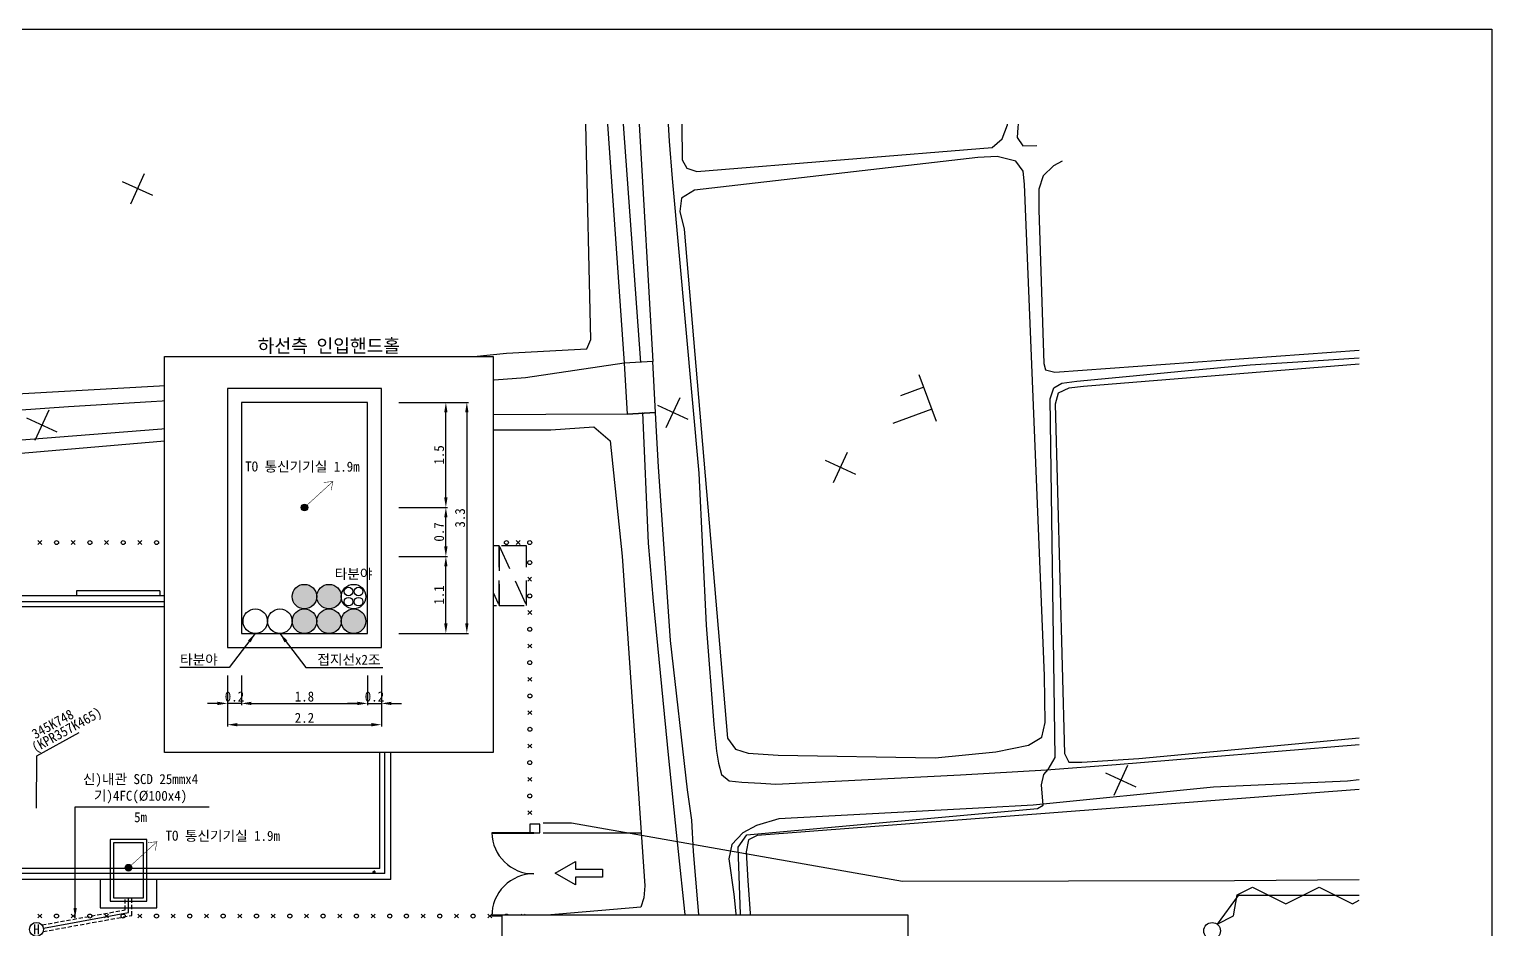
# Model space of a CAD drawing. Extents: x -179 to 159, y -6 to 158.
# Drawn here: x 71.4 to 159.2, y 49.2 to 103.2 of the extents above; entities that cross this region are included whole.
import ezdxf
from ezdxf.enums import TextEntityAlignment as Align

# ---------------------------------------------------------------- set-up
doc = ezdxf.new("R2010")
doc.units = 0
doc.header["$MEASUREMENT"] = 0
doc.linetypes.add('HID', pattern=[2.3, 1.5, -0.8])
doc.linetypes.add('HIDDEN', pattern=[0.375, 0.25, -0.125])
doc.layers.get('0').update_dxf_attribs({"linetype": 'CONTINUOUS'})
doc.layers.get('Defpoints').update_dxf_attribs({"linetype": 'CONTINUOUS'})
for name, color, linetype in [('TT-LINE', 7, 'CONTINUOUS'), ('TT-MANH', 4, 'CONTINUOUS'), ('TX-LINE', 2, 'CONTINUOUS'), ('TZ-BASE', 253, 'CONTINUOUS'), ('TZ-DIMS', 1, 'CONTINUOUS'), ('TZ-LEAL', 1, 'CONTINUOUS'), ('TZ-LEAT', 3, 'CONTINUOUS'), ('TZ-LINE', 7, 'CONTINUOUS'), ('TZ-TEX2', 3, 'CONTINUOUS'), ('TZ-TEXT', 6, 'CONTINUOUS')]:
    doc.layers.add(name, color=color, linetype=linetype)
doc.layers.add('TX-PAPR', color=2, linetype='CONTINUOUS', plot=False)
doc.styles.add('GR', font='GulimChe.ttf')
doc.styles.get("Standard").update_dxf_attribs({"font": 'GulimChe.ttf'})
doc.linetypes.add('ZIGZAG', pattern='A,0.00254,-5.08,[131,ltypeshp.shx,S=5.08,R=0,X=-5.08,Y=0],-10.16,[131,ltypeshp.shx,S=5.08,R=180,X=5.08,Y=0],-5.08', length=20.32254)
doc.dimstyles.new('D200', dxfattribs={"dimscale": 0.2, "dimtxt": 3, "dimasz": 3, "dimexe": 0.5, "dimexo": 0.5, "dimgap": 0.5, "dimtad": 1, "dimdec": 0, "dimzin": 1, "dimdsep": 46, "dimlunit": 6, "dimtxsty": 'Standard', "dimcen": 1, "dimclrd": 1, "dimclre": 1, "dimclrt": 3, "dimadec": 0, "dimazin": 0, "dimtfac": 1, "dimtdec": 0, "dimtix": 1, "dimtmove": 2, "dimatfit": 3, "dimfxl": 0, "dimtvp": 2, "dimlwd": -1, "dimlwe": -1, "dimarcsym": 0})

# ---------------------------------------------------------------- blocks, each defined once
blk = doc.blocks.new('7217')
at = {"layer": 'TZ-BASE'}
for points in [[(-0.707, 0.707), (0.707, -0.707)], [(-0.707, -0.707), (0.707, 0.707)]]:
    blk.add_lwpolyline(points, dxfattribs=at)
blk = doc.blocks.new('5211')
at = {"layer": 'TZ-BASE'}
for points in [[(-0.695, -0.847), (-0.695, 1.653)], [(0.705, -0.847), (0.705, 0.653)], [(-1.495, -0.847), (1.505, -0.847)]]:
    blk.add_lwpolyline(points, dxfattribs=at)
blk = doc.blocks.new('arrow15')
at = {"color": 0}
blk.add_lwpolyline([(1, 0), (0.568, -0.244), (0.568, -0.084), (0, -0.084), (0, 0.084), (0.568, 0.084), (0.568, 0.244)], close=True, dxfattribs=at)
blk = doc.blocks.new('*D13')
at = {"layer": 'Defpoints', "color": 0}
for p in [(83.332, 64.539), (84.172, 64.539), (83.332, 62.764)]:
    blk.add_point(p, dxfattribs=at)
at = {"layer": 'TZ-LINE', "color": 1}
for p, q in [((83.332, 64.439), (83.332, 62.664)), ((84.172, 64.439), (84.172, 62.664)), ((82.732, 62.764), (82.132, 62.764)), ((84.172, 62.764), (83.332, 62.764)), ((84.772, 62.764), (85.372, 62.764))]:
    blk.add_line(p, q, dxfattribs=at)
for points in [[(82.732, 62.864), (82.732, 62.664), (83.332, 62.764)], [(84.772, 62.864), (84.772, 62.664), (84.172, 62.764)]]:
    blk.add_solid(points, dxfattribs=at)
at = {"layer": 'TZ-LINE', "color": 3, "insert": (83.752, 63.171), "char_height": 0.6, "attachment_point": 5}
blk.add_mtext('0.2', dxfattribs=at)
blk = doc.blocks.new('*D14')
at = {"layer": 'Defpoints', "color": 0}
for p in [(84.172, 64.539), (91.732, 64.539), (91.732, 62.764)]:
    blk.add_point(p, dxfattribs=at)
at = {"layer": 'TZ-LINE', "color": 1}
for p, q in [((84.172, 64.439), (84.172, 62.664)), ((91.732, 64.439), (91.732, 62.664)), ((84.772, 62.764), (91.132, 62.764))]:
    blk.add_line(p, q, dxfattribs=at)
for points in [[(84.772, 62.864), (84.772, 62.664), (84.172, 62.764)], [(91.132, 62.864), (91.132, 62.664), (91.732, 62.764)]]:
    blk.add_solid(points, dxfattribs=at)
at = {"layer": 'TZ-LINE', "color": 3, "insert": (87.952, 63.172), "char_height": 0.6, "attachment_point": 5}
blk.add_mtext('1.8', dxfattribs=at)
blk = doc.blocks.new('*D15')
at = {"layer": 'Defpoints', "color": 0}
for p in [(91.732, 64.539), (92.572, 64.539), (92.572, 62.764)]:
    blk.add_point(p, dxfattribs=at)
at = {"layer": 'TZ-LINE', "color": 1}
for p, q in [((91.732, 64.439), (91.732, 62.664)), ((92.572, 64.439), (92.572, 62.664)), ((91.132, 62.764), (90.532, 62.764)), ((91.732, 62.764), (92.572, 62.764)), ((93.172, 62.764), (93.772, 62.764))]:
    blk.add_line(p, q, dxfattribs=at)
for points in [[(91.132, 62.864), (91.132, 62.664), (91.732, 62.764)], [(93.172, 62.864), (93.172, 62.664), (92.572, 62.764)]]:
    blk.add_solid(points, dxfattribs=at)
at = {"layer": 'TZ-LINE', "color": 3, "insert": (92.152, 63.171), "char_height": 0.6, "attachment_point": 5}
blk.add_mtext('0.2', dxfattribs=at)
blk = doc.blocks.new('*D16')
at = {"layer": 'Defpoints', "color": 0}
for p in [(83.332, 64.539), (92.572, 64.539), (92.572, 61.488)]:
    blk.add_point(p, dxfattribs=at)
at = {"layer": 'TZ-LINE', "color": 1}
for p, q in [((83.332, 64.439), (83.332, 61.388)), ((92.572, 64.439), (92.572, 61.388)), ((83.932, 61.488), (91.972, 61.488))]:
    blk.add_line(p, q, dxfattribs=at)
for points in [[(83.932, 61.588), (83.932, 61.388), (83.332, 61.488)], [(91.972, 61.588), (91.972, 61.388), (92.572, 61.488)]]:
    blk.add_solid(points, dxfattribs=at)
at = {"layer": 'TZ-LINE', "color": 3, "insert": (87.952, 61.895), "char_height": 0.6, "attachment_point": 5}
blk.add_mtext('2.2', dxfattribs=at)
blk = doc.blocks.new('*D17')
at = {"layer": 'Defpoints', "color": 0}
for p in [(93.523, 71.578), (96.439, 71.578), (93.523, 66.958)]:
    blk.add_point(p, dxfattribs=at)
at = {"layer": 'TZ-LINE', "color": 1}
for p, q in [((93.623, 71.578), (96.539, 71.578)), ((96.439, 67.558), (96.439, 70.978)), ((93.623, 66.958), (96.539, 66.958))]:
    blk.add_line(p, q, dxfattribs=at)
for points in [[(96.339, 70.978), (96.539, 70.978), (96.439, 71.578)], [(96.339, 67.558), (96.539, 67.558), (96.439, 66.958)]]:
    blk.add_solid(points, dxfattribs=at)
at = {"layer": 'TZ-LINE', "color": 3, "insert": (96.031, 69.268), "char_height": 0.6, "attachment_point": 5, "rotation": 90}
blk.add_mtext('1.1', dxfattribs=at)
blk = doc.blocks.new('*D18')
at = {"layer": 'Defpoints', "color": 0}
for p in [(93.523, 74.518), (96.439, 74.518), (93.523, 71.578)]:
    blk.add_point(p, dxfattribs=at)
at = {"layer": 'TZ-LINE', "color": 1}
for p, q in [((93.623, 74.518), (96.539, 74.518)), ((96.439, 72.178), (96.439, 73.918)), ((93.623, 71.578), (96.539, 71.578))]:
    blk.add_line(p, q, dxfattribs=at)
for points in [[(96.339, 73.918), (96.539, 73.918), (96.439, 74.518)], [(96.339, 72.178), (96.539, 72.178), (96.439, 71.578)]]:
    blk.add_solid(points, dxfattribs=at)
at = {"layer": 'TZ-LINE', "color": 3, "insert": (96.032, 73.048), "char_height": 0.6, "attachment_point": 5, "rotation": 90}
blk.add_mtext('0.7', dxfattribs=at)
blk = doc.blocks.new('*D19')
at = {"layer": 'Defpoints', "color": 0}
for p in [(93.523, 80.818), (96.439, 80.818), (93.523, 74.518)]:
    blk.add_point(p, dxfattribs=at)
at = {"layer": 'TZ-LINE', "color": 1}
for p, q in [((93.623, 80.818), (96.539, 80.818)), ((96.439, 75.118), (96.439, 80.218)), ((93.623, 74.518), (96.539, 74.518))]:
    blk.add_line(p, q, dxfattribs=at)
for points in [[(96.339, 80.218), (96.539, 80.218), (96.439, 80.818)], [(96.339, 75.118), (96.539, 75.118), (96.439, 74.518)]]:
    blk.add_solid(points, dxfattribs=at)
at = {"layer": 'TZ-LINE', "color": 3, "insert": (96.031, 77.668), "char_height": 0.6, "attachment_point": 5, "rotation": 90}
blk.add_mtext('1.5', dxfattribs=at)
blk = doc.blocks.new('*D20')
at = {"layer": 'Defpoints', "color": 0}
for p in [(93.523, 80.818), (93.523, 66.958), (97.697, 66.958)]:
    blk.add_point(p, dxfattribs=at)
at = {"layer": 'TZ-LINE', "color": 1}
for p, q in [((93.623, 80.818), (97.797, 80.818)), ((97.697, 80.218), (97.697, 67.558)), ((93.623, 66.958), (97.797, 66.958))]:
    blk.add_line(p, q, dxfattribs=at)
for points in [[(97.597, 80.218), (97.797, 80.218), (97.697, 80.818)], [(97.597, 67.558), (97.797, 67.558), (97.697, 66.958)]]:
    blk.add_solid(points, dxfattribs=at)
at = {"layer": 'TZ-LINE', "color": 3, "insert": (97.289, 73.888), "char_height": 0.6, "attachment_point": 5, "rotation": 90}
blk.add_mtext('3.3', dxfattribs=at)

msp = doc.modelspace()

# ---------------------------------------------------------------- hatches: boundary and pattern name
at = {"layer": 'TZ-LINE'}
h = msp.add_hatch(color=256, dxfattribs=at)
h.dxf.hatch_style = 1
h.paths.add_polyline_path([(77.196, 52.911, 1), (77.596, 52.911, 1)])

# ---------------------------------------------------------------- linework, layer by layer
at = {"layer": 'TT-LINE', "linetype": 'HIDDEN'}
for points in [[(72.2, 49.474), (77.196, 50.383), (77.196, 51.111)], [(72.272, 49.08), (77.596, 50.049), (77.596, 51.111)]]:
    msp.add_lwpolyline(points, dxfattribs=at)
at = {"layer": 'TT-MANH'}
msp.add_circle((71.872, 49.211), 0.42, dxfattribs=at)
at = {"layer": 'TZ-BASE'}
for p, q in [((71.959, 72.295), (72.19, 72.527)), ((72.19, 72.295), (71.959, 72.527)), ((73.959, 72.295), (74.191, 72.527)), ((74.191, 72.295), (73.959, 72.527)), ((75.959, 72.295), (76.191, 72.527)), ((76.191, 72.295), (75.959, 72.527)), ((77.959, 72.295), (78.191, 72.527)), ((78.191, 72.295), (77.959, 72.527)), ((83.332, 72.372), (79.559, 72.372)), ((79.96, 72.295), (80.191, 72.527)), ((80.191, 72.295), (79.96, 72.527)), ((81.96, 72.295), (82.191, 72.527)), ((82.191, 72.295), (81.96, 72.527)), ((83.96, 72.295), (84.191, 72.527)), ((84.191, 72.295), (83.96, 72.527)), ((85.96, 72.295), (86.191, 72.527)), ((86.191, 72.295), (85.96, 72.527)), ((87.96, 72.295), (88.192, 72.527)), ((88.192, 72.295), (87.96, 72.527)), ((89.96, 72.295), (90.192, 72.527)), ((90.192, 72.295), (89.96, 72.527)), ((91.96, 72.295), (92.192, 72.527)), ((92.192, 72.295), (91.96, 72.527)), ((97.089, 72.372), (92.572, 72.372)), ((93.961, 72.295), (94.192, 72.527)), ((94.192, 72.295), (93.961, 72.527)), ((94.96, 72.295), (95.192, 72.527)), ((95.192, 72.295), (94.96, 72.527)), ((96.96, 72.295), (97.192, 72.527)), ((97.192, 72.295), (96.96, 72.527)), ((98.96, 72.295), (99.192, 72.527)), ((99.192, 72.295), (98.96, 72.527)), ((100.661, 72.295), (100.892, 72.527)), ((100.892, 72.295), (100.661, 72.527)), ((101.356, 70.095), (101.587, 70.327)), ((101.587, 70.095), (101.356, 70.327)), ((79.272, 69.511), (74.272, 69.511)), ((74.272, 69.511), (74.272, 69.211)), ((79.272, 69.511), (79.272, 69.211)), ((83.332, 69.642), (79.559, 69.642)), ((97.089, 69.642), (92.572, 69.642)), ((93.134, 69.211), (52.272, 69.211)), ((92.784, 68.861), (52.622, 68.861)), ((92.484, 68.561), (52.922, 68.561)), ((83.332, 68.881), (79.559, 68.881)), ((92.224, 68.771), (92.044, 68.771)), ((92.134, 68.681), (92.134, 68.861)), ((92.484, 52.861), (92.484, 68.561)), ((97.089, 68.881), (92.572, 68.881)), ((92.784, 52.561), (92.784, 68.861)), ((93.134, 52.211), (93.134, 69.211)), ((101.359, 68.095), (101.59, 68.327)), ((101.59, 68.095), (101.359, 68.327)), ((101.359, 66.095), (101.59, 66.327)), ((101.59, 66.095), (101.359, 66.327)), ((101.362, 64.095), (101.594, 64.327)), ((101.594, 64.095), (101.362, 64.327)), ((101.362, 62.095), (101.594, 62.327)), ((101.594, 62.095), (101.362, 62.327)), ((93.134, 61.711), (93.434, 61.711)), ((93.434, 61.711), (93.434, 60.211)), ((101.359, 60.095), (101.59, 60.327)), ((101.59, 60.095), (101.359, 60.327)), ((101.359, 58.095), (101.59, 58.327)), ((101.59, 58.095), (101.359, 58.327)), ((101.362, 56.095), (101.594, 56.327)), ((101.594, 56.095), (101.362, 56.327)), ((101.721, 55.011), (99.201, 55.011)), ((101.721, 54.961), (99.201, 54.961)), ((92.484, 52.861), (52.922, 52.861)), ((92.134, 52.741), (92.134, 52.561)), ((93.134, 52.211), (52.272, 52.211)), ((92.784, 52.561), (52.622, 52.561)), ((92.224, 52.651), (92.044, 52.651)), ((71.958, 49.895), (72.189, 50.127)), ((72.189, 49.895), (71.958, 50.127)), ((73.958, 49.895), (74.19, 50.127)), ((74.19, 49.895), (73.958, 50.127)), ((75.958, 49.895), (76.19, 50.127)), ((76.19, 49.895), (75.958, 50.127)), ((77.958, 49.895), (78.19, 50.127)), ((78.19, 49.895), (77.958, 50.127)), ((79.959, 49.895), (80.19, 50.127)), ((80.19, 49.895), (79.959, 50.127)), ((81.959, 49.895), (82.19, 50.127)), ((82.19, 49.895), (81.959, 50.127)), ((83.959, 49.895), (84.19, 50.127)), ((84.19, 49.895), (83.959, 50.127)), ((85.959, 49.895), (86.19, 50.127)), ((86.19, 49.895), (85.959, 50.127)), ((87.959, 49.895), (88.191, 50.127)), ((88.191, 49.895), (87.959, 50.127)), ((89.959, 49.895), (90.191, 50.127)), ((90.191, 49.895), (89.959, 50.127)), ((91.959, 49.895), (92.191, 50.127)), ((92.191, 49.895), (91.959, 50.127)), ((94.959, 49.895), (95.191, 50.127)), ((95.191, 49.895), (94.959, 50.127)), ((96.959, 49.895), (97.191, 50.127)), ((97.191, 49.895), (96.959, 50.127)), ((98.959, 49.895), (99.191, 50.127)), ((99.191, 49.895), (98.959, 50.127)), ((101.721, 50.061), (99.201, 50.061)), ((100.96, 49.895), (101.191, 50.127)), ((101.191, 49.895), (100.96, 50.127)), ((101.721, 50.011), (99.201, 50.011))]:
    msp.add_line(p, q, dxfattribs=at)
at = {"layer": 'TZ-BASE', "linetype": 'HID'}
for p, q in [((93.057, 72.211), (94.7, 68.64)), ((94.7, 72.211), (96.343, 68.64)), ((96.343, 72.211), (97.986, 68.64)), ((97.986, 72.211), (99.629, 68.64)), ((99.629, 72.211), (101.271, 68.64))]:
    msp.add_line(p, q, dxfattribs=at)
at = {"layer": 'TZ-BASE', "linetype": 'ByBlock'}
for p, q in [((102.271, 55.011), (108.129, 55.011)), ((102.271, 50.011), (107.745, 50.011))]:
    msp.add_line(p, q, dxfattribs=at)
at = {"layer": 'TZ-BASE', "linetype": 'ByBlock', "ltscale": 0.7}
for p, q in [((143.712, 50.031), (143.928, 51.28)), ((143.928, 51.28), (144.848, 51.742)), ((144.848, 51.742), (146.849, 50.745)), ((146.849, 50.745), (148.848, 51.748)), ((148.848, 51.748), (150.849, 50.751)), ((150.849, 50.751), (151.252, 50.953)), ((142.716, 49.523), (143.712, 50.031))]:
    msp.add_line(p, q, dxfattribs=at)
at = {"layer": 'TZ-BASE'}
for points in [[(33.319, 97.517), (33.36, 90.333), (32.973, 84.466), (32.793, 81.821), (33.531, 79.928), (34.373, 79.066), (35.169, 78.863), (55.719, 80.488), (82.819, 82.022), (100.076, 83.774), (104.896, 84.022), (105.142, 84.601), (104.828, 97.517)], [(110.591, 97.517), (110.613, 95.361), (110.896, 94.86), (111.494, 94.663), (129.212, 96.1), (129.83, 96.627), (130.136, 97.471), (130.132, 97.517)], [(130.773, 97.517), (130.756, 97.315), (130.727, 96.714), (131.062, 96.2), (131.899, 96.233)], [(131.169, 93.903), (131.085, 94.689), (130.646, 95.291), (129.521, 95.574), (128.354, 95.506), (111.358, 93.547), (110.574, 93.077), (110.475, 92.261), (110.731, 91.206), (113.345, 60.681), (113.829, 60.028), (114.575, 59.778), (116.376, 59.669), (125.791, 59.494), (129.435, 59.864), (131.397, 60.267), (132.2, 60.734), (132.392, 61.612), (132.367, 64.413), (131.169, 93.903)], [(133.418, 95.289), (132.894, 95.016), (132.282, 94.401), (132.028, 93.61), (132.016, 92.369), (132.319, 83.145), (132.427, 82.775), (132.982, 82.623), (151.252, 83.945)], [(114.183, 48.405), (113.971, 54.134), (114.5, 54.891), (131.941, 56.458), (132.289, 56.656), (132.188, 57.882), (132.316, 58.491), (132.587, 58.801), (132.993, 59.512), (132.693, 81.031), (132.927, 81.688), (133.404, 81.971), (134.301, 82.089), (137.26, 82.365), (140.985, 82.735), (144.698, 83.074), (147.559, 83.259), (151.252, 83.501)], [(151.252, 83.11), (134.698, 81.781), (133.817, 81.671), (133.176, 81.376), (133.003, 80.716), (133.559, 59.765), (133.824, 59.243), (134.602, 59.234), (138.023, 59.453), (151.252, 60.704)], [(151.252, 57.601), (115.127, 54.84), (114.594, 54.587), (114.45, 53.868), (114.558, 52.117), (115.433, 39.917), (116.009, 25.826), (116.622, 15.114), (116.894, 14.265), (117.661, 14.006), (119.315, 14.064), (124.108, 14.293), (151.252, 16.638)]]:
    msp.add_lwpolyline(points, dxfattribs=at)
at = {"layer": 'TZ-BASE', "linetype": 'ByBlock', "const_width": 0.001}
for points in [[(99.585, 59.85), (99.285, 59.85), (99.285, 76.75), (36.886, 76.75), (36.886, 54.35), (99.285, 54.35), (99.285, 54.35), (99.585, 54.35)], [(101.771, 55.511), (101.471, 55.511), (101.471, 72.411), (39.072, 72.411), (39.072, 50.011), (101.471, 50.011), (101.471, 50.011), (101.771, 50.011)]]:
    msp.add_lwpolyline(points, dxfattribs=at)
for points in [[(102.271, 49.211), (102.271, 73.211), (38.272, 73.211), (38.272, 49.211)], [(102.071, 55.511), (101.771, 55.511), (101.771, 72.711), (38.772, 72.711), (38.772, 49.711), (101.471, 49.711), (101.471, 49.411), (38.472, 49.411), (38.472, 73.011), (102.071, 73.011), (102.071, 55.511)]]:
    msp.add_lwpolyline(points, close=True, dxfattribs=at)
at = {"layer": 'TZ-BASE', "linetype": 'HID'}
for points in [[(93.057, 72.211), (93.057, 68.64), (94.7, 68.64), (94.7, 72.211)], [(94.7, 72.211), (94.7, 68.64), (96.343, 68.64), (96.343, 72.211)], [(96.343, 72.211), (96.343, 68.64), (97.986, 68.64), (97.986, 72.211)], [(97.986, 72.211), (97.986, 68.64), (99.629, 68.64), (99.629, 72.211)], [(99.629, 72.211), (99.629, 68.64), (101.271, 68.64), (101.271, 72.211)]]:
    msp.add_lwpolyline(points, close=True, dxfattribs=at)
at = {"layer": 'TZ-BASE'}
for points in [[(102.071, 55.511), (101.471, 55.511), (101.471, 55.011), (102.071, 55.011)], [(75.696, 50.501), (79.096, 50.501), (79.096, 52.201), (75.696, 52.201)], [(102.071, 50.011), (101.471, 50.011), (101.471, 49.411), (102.071, 49.411)]]:
    msp.add_lwpolyline(points, close=True, dxfattribs=at)
at = {"layer": 'TZ-BASE', "ltscale": 0.4}
msp.add_lwpolyline([(102.271, 55.605), (103.979, 55.6), (123.849, 52.096), (143.757, 52.151), (151.252, 52.197)], dxfattribs=at)
at = {"layer": 'TZ-BASE', "linetype": 'ByBlock', "ltscale": 15}
msp.add_lwpolyline([(151.252, 51.251), (143.982, 51.24), (142.716, 49.523)], dxfattribs=at)
at = {"layer": 'TZ-BASE'}
for points in [[(108.041, 97.517, 0), (108.85, 83.276, 0), (107.136, 83.169, 0), (101.22, 82.293, 0), (94.492, 81.79, 0), (84.366, 81.183, 0), (73.793, 80.543, 0), (63, 79.802, 0)], [(106.146, 97.517, 0), (107.136, 83.169, 0)], [(108.137, 83.21, 0), (107.1, 97.517, 0)], [(109.787, 97.517, 0), (109.843, 96.496, 0), (110.012, 94.247, 0), (111.609, 76.584, 0), (112.066, 67.448, 0), (112.513, 61.491, 0), (112.673, 59.906, 0), (112.797, 59.18, 0), (112.986, 58.499, 0), (113.441, 58.127, 0), (114.208, 58.046, 0), (115.338, 57.973, 0), (116.241, 57.93, 0), (127.319, 58.478, 0), (132.477, 58.778, 0), (136.662, 59.1, 0), (151.252, 60.295, 0)], [(109.028, 80.208, 0), (108.85, 83.276, 0), (107.136, 83.169, 0), (107.326, 80.119, 0), (109.028, 80.208, 0)], [(114.366, 6.759, 0), (113.551, 22.218, 0), (113.359, 24.56, 0), (113.258, 26.901, 0), (112.759, 33.125, 0), (111.87, 46.195, 0), (111.695, 49.148, 0), (111.289, 53.886, 0), (111.205, 55.764, 0), (110.93, 57.58, 0), (109.92, 66.547, 0), (109.2, 76.956, 0), (109.076, 79.081, 0), (109.028, 80.208, 0), (107.326, 80.119, 0), (97.556, 80.065, 0), (86.374, 79.692, 0), (80.146, 79.271, 0), (40.891, 76.194, 0)], [(110.908, 49.146, 0), (110.277, 55.028, 0), (109.81, 59.487, 0), (108.895, 68.889, 0), (108.592, 72.378, 0), (108.25, 80.205, 0)], [(33.322, 75.221, 0), (55.321, 76.429, 0), (79.339, 78.498, 0), (98.391, 79.182, 0), (102.738, 79.166, 0), (105.31, 79.347, 0), (106.295, 78.519, 0), (107.009, 71.597, 0), (108.385, 51.83, 0), (108.317, 51.097, 0), (108.137, 50.544, 0), (102.271, 50.044, 0)], [(151.252, 58.176, 0), (150.552, 58.109, 0), (142.507, 57.735, 0), (131.684, 56.663, 0), (128.79, 56.491, 0), (116.414, 55.841, 0), (115.089, 55.45, 0), (114.264, 55.009, 0), (113.599, 54.296, 0), (113.409, 53.438, 0), (113.719, 51.327, 0), (114.173, 46.757, 0), (114.533, 41.191, 0), (114.794, 34.849, 0), (115.359, 24.444, 0), (115.884, 17.726, 0), (116.487, 9.531, 0), (116.579, 6.759, 0)]]:
    msp.add_polyline3d(points, dxfattribs=at)
for centre, radius in [((73.075, 72.411), 0.12), ((75.075, 72.411), 0.12), ((77.075, 72.411), 0.12), ((79.075, 72.411), 0.12), ((81.075, 72.411), 0.12), ((83.076, 72.411), 0.12), ((85.076, 72.411), 0.12), ((87.076, 72.411), 0.12), ((89.076, 72.411), 0.12), ((91.076, 72.411), 0.12), ((93.076, 72.411), 0.12), ((94.076, 72.411), 0.12), ((95.076, 72.411), 0.12), ((96.076, 72.411), 0.12), ((98.076, 72.411), 0.12), ((100.076, 72.411), 0.12), ((101.471, 72.411), 0.12), ((101.471, 72.411), 0.12), ((101.471, 71.211), 0.12), ((92.134, 68.771), 0.05), ((101.471, 69.211), 0.12), ((101.475, 67.211), 0.12), ((101.475, 65.211), 0.12), ((101.478, 63.211), 0.12), ((101.478, 61.211), 0.12), ((101.475, 59.211), 0.12), ((101.475, 57.211), 0.12), ((92.134, 52.651), 0.05), ((73.074, 50.011), 0.12), ((75.074, 50.011), 0.12), ((77.074, 50.011), 0.12), ((79.074, 50.011), 0.12), ((81.074, 50.011), 0.12), ((83.075, 50.011), 0.12), ((85.075, 50.011), 0.12), ((87.075, 50.011), 0.12), ((89.075, 50.011), 0.12), ((91.075, 50.011), 0.12), ((93.075, 50.011), 0.12), ((94.075, 50.011), 0.12), ((96.075, 50.011), 0.12), ((98.075, 50.011), 0.12), ((100.075, 50.011), 0.12)]:
    msp.add_circle(centre, radius, dxfattribs=at)
at = {"layer": 'TZ-BASE', "linetype": 'ByBlock', "ltscale": 0.7}
msp.add_circle((142.419, 49.121), 0.5, dxfattribs=at)
at = {"layer": 'TZ-BASE'}
for centre, start, end in [((101.701, 55.043), 180.73715, 270.46579), ((101.701, 50.043), 89.53421, 180.73715)]:
    msp.add_arc(centre, 2.5, start, end, dxfattribs=at)
at = {"layer": 'TZ-LEAL', "flags": 128}
msp.add_lwpolyline([(71.88, 56.48), (71.896, 59.62), (74.435, 61.024)], dxfattribs=at)
at = {"layer": 'TZ-LEAL'}
msp.add_lwpolyline([(74.196, 56.56), (82.226, 56.56)], dxfattribs=at)
at = {"layer": 'TZ-LINE'}
for points in [[(76.296, 50.911), (78.496, 50.911), (78.496, 54.611), (76.296, 54.611)], [(76.496, 51.111), (78.296, 51.111), (78.296, 54.411), (76.496, 54.411)]]:
    msp.add_lwpolyline(points, close=True, dxfattribs=at)
at = {"layer": 'TZ-LINE', "const_width": 0.03}
for points in [[(77.396, 52.911), (79.105, 54.471)], [(78.556, 54.409), (79.105, 54.471), (78.994, 53.929)]]:
    msp.add_lwpolyline(points, dxfattribs=at)
at = {"layer": 'TZ-LINE', "linetype": 'ZIGZAG', "ltscale": 0.039}
msp.add_lwpolyline([(72.286, 49.286), (77.396, 50.216), (77.396, 51.111)], dxfattribs=at)
at = {"layer": 'TZ-LINE'}
msp.add_circle((77.396, 52.911), 0.2, dxfattribs=at)

# ---------------------------------------------------------------- block references
at = {"layer": 'TZ-BASE', "rotation": 110.2049679516543}
for name, p in [('7217', (77.945, 93.639)), ('5211', (124.572, 80.776)), ('7217', (110.071, 80.215)), ('7217', (72.208, 79.457)), ('7217', (120.129, 76.922)), ('7217', (136.952, 58.16))]:
    msp.add_blockref(name, p, dxfattribs=at)
at = {"layer": 'TZ-BASE', "xscale": 2.858251172272954, "yscale": 2.858251172272954, "zscale": 2.858251172272954, "rotation": 179.9999992656293}
msp.add_blockref('arrow15', (105.847, 52.579), dxfattribs=at)

# ---------------------------------------------------------------- texts
at = {"layer": 'TT-MANH', "linetype": 'ByBlock', "style": 'GR'}
msp.add_text('H', height=0.6, rotation=359.69855, dxfattribs=at).set_placement((71.874, 49.211), align=Align.MIDDLE)
at = {"layer": 'TZ-LEAT', "style": 'GR'}
for s, p in [('345K748', (71.8, 60.61)), ('(KPR357K465)', (71.795, 59.793))]:
    msp.add_text(s, height=0.6, rotation=28.93726, dxfattribs=at).set_placement(p)
for s, rotation, p in [('기)4FC(Ø100x4)', 360, (78.117, 57.183)), ('5m', 0, (78.117, 55.936))]:
    msp.add_text(s, height=0.6, rotation=rotation, dxfattribs=at).set_placement(p, align=Align.MIDDLE)
at = {"layer": 'TZ-TEXT'}
for s, rotation, p in [('신)내관 SCD 25mmx4', 0.05182, (78.117, 58.183)), ('TO 통신기기실 1.9m', 359.94818, (83.049, 54.83, 0))]:
    msp.add_text(s, height=0.6, rotation=rotation, dxfattribs=at).set_placement(p, align=Align.MIDDLE)

# ---------------------------------------------------------------- leaders
at = {"layer": 'TZ-LEAL'}
msp.add_leader([(74.19, 49.895), (74.196, 56.56)], dimstyle='D200', dxfattribs=at)

# ---------------------------------------------------------------- next in the draw order: wipeouts: each hides what was drawn before it
msp.add_wipeout([(79.559, 83.563), (79.559, 59.811), (99.28, 59.811), (99.28, 83.563)]).dxf.layer = 'TX-LINE'

# ---------------------------------------------------------------- next in the draw order: hatches: boundary and pattern name
at = {"layer": 'TZ-LINE'}
h = msp.add_hatch(color=256, dxfattribs=at)
h.dxf.hatch_style = 1
h.paths.add_polyline_path([(87.752, 74.518, 1), (88.152, 74.518, 1)])
at = {"layer": 'TZ-LINE', "ltscale": 2}
h = msp.add_hatch(color=256, dxfattribs=at)
h.dxf.hatch_style = 1
h.paths.add_polyline_path([(88.69, 69.169, 1), (87.215, 69.169, 1)])
h = msp.add_hatch(color=256, dxfattribs=at)
h.dxf.hatch_style = 1
h.paths.add_polyline_path([(90.164, 69.169, 1), (88.69, 69.169, 1)])
h = msp.add_hatch(color=256, dxfattribs=at)
h.dxf.hatch_style = 1
h.paths.add_polyline_path([(88.69, 67.695, 1), (87.215, 67.695, 1)])
h = msp.add_hatch(color=256, dxfattribs=at)
h.dxf.hatch_style = 1
h.paths.add_polyline_path([(90.164, 67.695, 1), (88.69, 67.695, 1)])
h = msp.add_hatch(color=256, dxfattribs=at)
h.dxf.hatch_style = 1
h.paths.add_polyline_path([(91.639, 67.695, 1), (90.164, 67.695, 1)])

# ---------------------------------------------------------------- next in the draw order: linework, layer by layer
at = {"layer": 'TX-PAPR'}
msp.add_lwpolyline([(0, 103.2), (159.2, 103.2), (159.2, 0), (0, 0)], close=True, dxfattribs=at)
at = {"layer": 'TZ-LINE'}
for points in [[(83.332, 66.118), (92.572, 66.118), (92.572, 81.658), (83.332, 81.658)], [(84.172, 66.958), (91.732, 66.958), (91.732, 80.818), (84.172, 80.818)]]:
    msp.add_lwpolyline(points, close=True, dxfattribs=at)
at = {"layer": 'TZ-LINE', "const_width": 0.03}
for points in [[(87.952, 74.518), (89.662, 76.077)], [(89.112, 76.016), (89.662, 76.077), (89.55, 75.536)]]:
    msp.add_lwpolyline(points, dxfattribs=at)
at = {"layer": 'TZ-LINE'}
msp.add_circle((87.952, 74.518), 0.2, dxfattribs=at)
at = {"layer": 'TZ-LINE', "ltscale": 2}
for centre, radius in [((87.952, 69.169), 0.737), ((89.427, 69.169), 0.737), ((90.901, 69.169), 0.737), ((90.6, 69.473), 0.259), ((91.203, 69.473), 0.259), ((90.6, 68.866), 0.259), ((91.203, 68.866), 0.259), ((85.003, 67.695), 0.737), ((86.478, 67.695), 0.737), ((87.952, 67.695), 0.737), ((89.427, 67.695), 0.737), ((90.901, 67.695), 0.737)]:
    msp.add_circle(centre, radius, dxfattribs=at)
at = {"layer": 'TZ-TEXT'}
msp.add_lwpolyline([(79.559, 83.563), (99.28, 83.563), (99.28, 59.811), (79.559, 59.811)], close=True, dxfattribs=at)

# ---------------------------------------------------------------- next in the draw order: texts
at = {"layer": 'TZ-DIMS', "char_height": 0.6}
for s, insert, attachment_point in [('타분야', (90.901, 70.502), 5), ('타분야', (82.751, 65.022), 9), ('접지선x2조', (88.73, 65.022), 7)]:
    msp.add_mtext(s, dxfattribs=dict(at, insert=insert, attachment_point=attachment_point))
at = {"layer": 'TZ-TEX2'}
msp.add_text('하선측 인입핸드홀', height=0.8, dxfattribs=at).set_placement((89.42, 84.23), align=Align.MIDDLE)
at = {"layer": 'TZ-TEXT'}
msp.add_text('TO 통신기기실 1.9m', height=0.6, rotation=359.94818, dxfattribs=at).set_placement((87.83, 76.978), align=Align.MIDDLE)

# ---------------------------------------------------------------- next in the draw order: dimensions: what is measured, and where the dimension line sits
at = {"layer": 'TZ-LINE'}
for base, p1, p2, text, picture, middle in [((96.439, 80.818), (93.523, 74.518), (93.523, 80.818), '1.5', '*D19', (96.031, 77.668)), ((97.697, 66.958), (93.523, 80.818), (93.523, 66.958), '3.3', '*D20', (97.289, 73.888)), ((96.439, 74.518), (93.523, 71.578), (93.523, 74.518), '0.7', '*D18', (96.032, 73.048)), ((96.439, 71.578), (93.523, 66.958), (93.523, 71.578), '1.1', '*D17', (96.031, 69.268))]:
    dim = msp.add_linear_dim(base=base, p1=p1, p2=p2, angle=90, text=text, dimstyle='D200', dxfattribs=at)
    dim.commit()
    dim.dimension.update_dxf_attribs({"geometry": picture, "text_midpoint": middle})
for base, p1, p2, text, picture, middle in [((83.332, 62.764), (84.172, 64.539), (83.332, 64.539), '0.2', '*D13', (83.752, 63.171)), ((92.572, 61.488), (83.332, 64.539), (92.572, 64.539), '2.2', '*D16', (87.952, 61.895)), ((91.732, 62.764), (84.172, 64.539), (91.732, 64.539), '1.8', '*D14', (87.952, 63.172)), ((92.572, 62.764), (91.732, 64.539), (92.572, 64.539), '0.2', '*D15', (92.152, 63.171))]:
    dim = msp.add_linear_dim(base=base, p1=p1, p2=p2, text=text, dimstyle='D200', dxfattribs=at)
    dim.commit()
    dim.dimension.update_dxf_attribs({"geometry": picture, "text_midpoint": middle})

# ---------------------------------------------------------------- next in the draw order: leaders
at = {"layer": 'TZ-DIMS', "annotation_type": 0, "has_hookline": 1}
for points, hookline_direction, text_width in [([(85.003, 66.958), (83.441, 64.922), (82.851, 64.922)], 1, 2.273), ([(86.478, 66.958), (88.04, 64.922), (88.63, 64.922)], 0, 3.922)]:
    msp.add_leader(points, dimstyle='D200', dxfattribs=dict(at, hookline_direction=hookline_direction, text_width=text_width))

# ---------------------------------------------------------------- next in the draw order: wipeouts: each hides what was drawn before it
msp.add_wipeout([(99.822, 50.082), (99.822, 25.469), (124.153, 25.469), (124.153, 50.082)]).dxf.layer = 'TX-LINE'

# ---------------------------------------------------------------- next in the draw order: linework, layer by layer
at = {"layer": 'TZ-TEXT'}
msp.add_lwpolyline([(99.822, 50.082), (124.153, 50.082), (124.153, 25.469), (99.822, 25.469)], close=True, dxfattribs=at)

doc.saveas('drawing.dxf')
